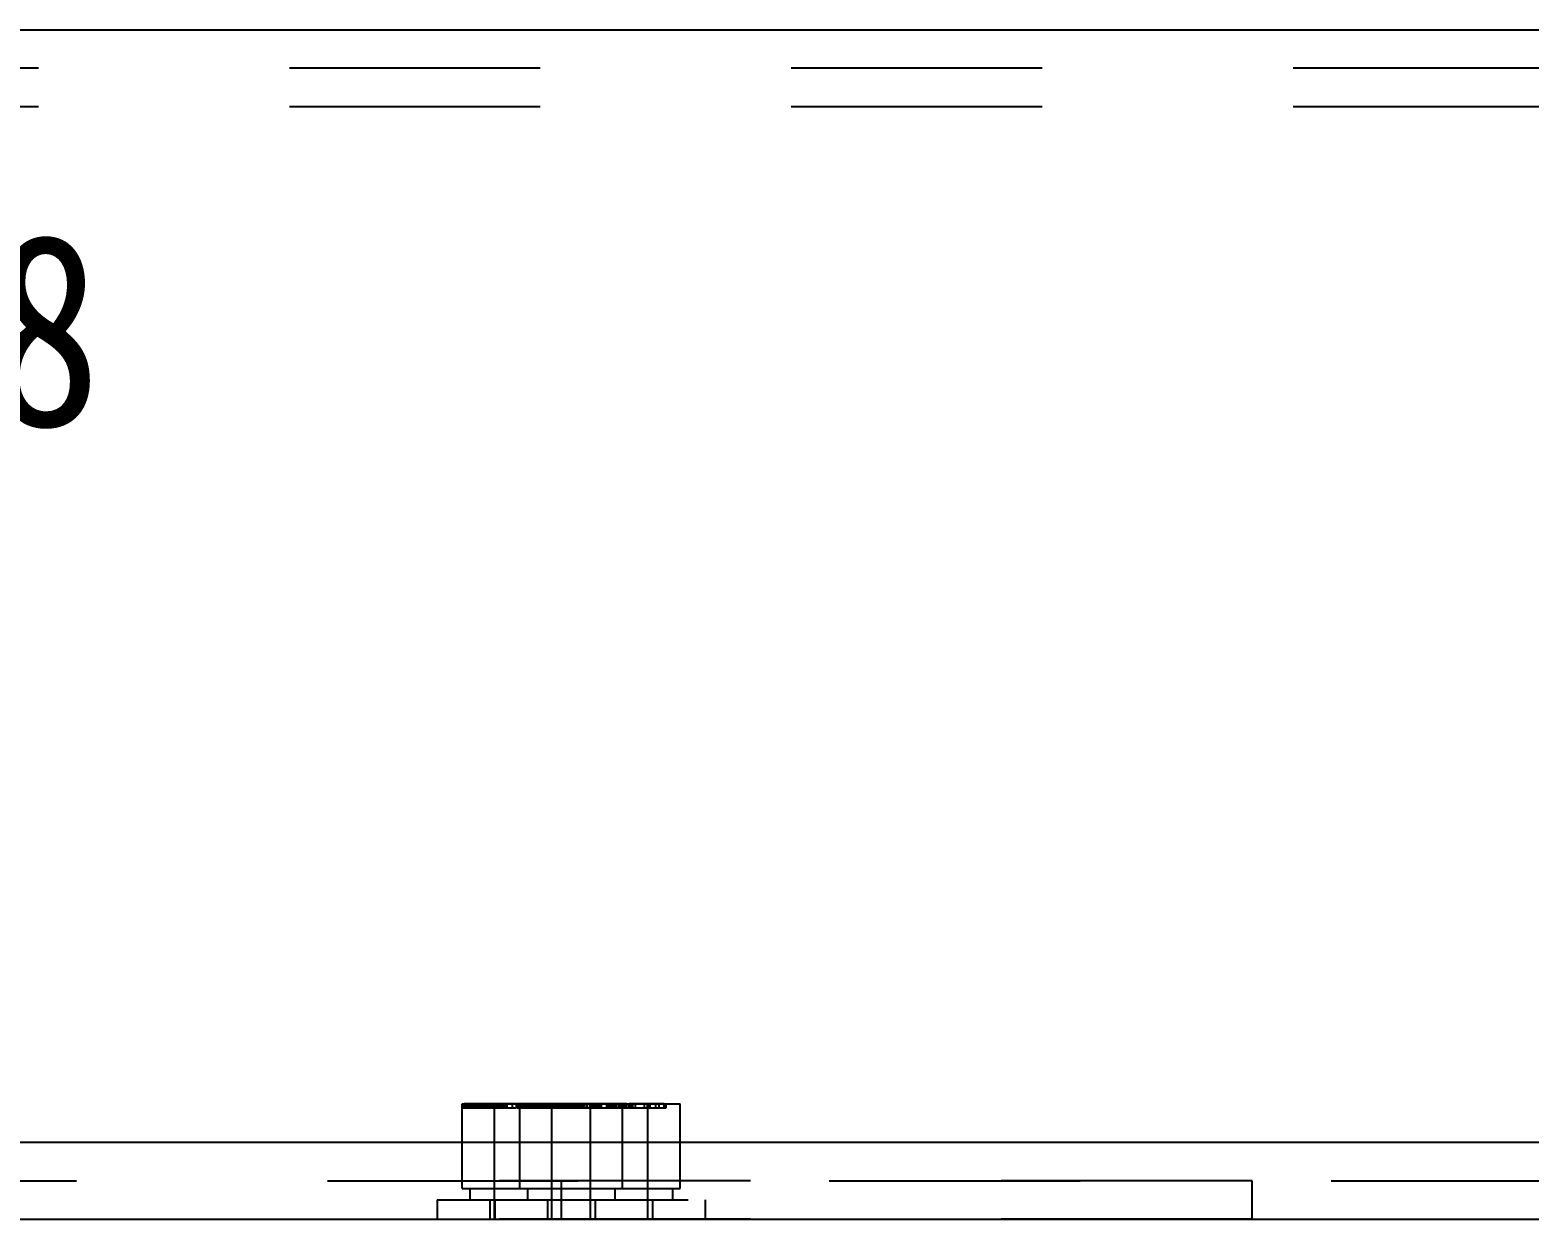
# Model space of a CAD drawing. Header units: millimetres. Extents: x 1262 to 3787, y 0 to 841.
# Drawn here: x 2807.86 to 2846.92, y 627.16 to 658.16 of the extents above; entities that cross this region are included whole.
import ezdxf

# ---------------------------------------------------------------- set-up
doc = ezdxf.new("R2010")
doc.units = ezdxf.units.MM
doc.header["$LTSCALE"] = 65.395
doc.linetypes.add('HIDDEN', pattern=[0.2, 0.1, -0.1])
doc.layers.get('0').update_dxf_attribs({"linetype": 'CONTINUOUS'})
doc.layers.add('02___PRT_ALL_AXES', color=7, linetype='CONTINUOUS')
doc.layers.add('DEFAULT_2', color=8, linetype='HIDDEN')
doc.styles.get("Standard").update_dxf_attribs({"font": 'txt', "width": 0.85})

msp = doc.modelspace()

# ---------------------------------------------------------------- linework, layer by layer
at = {"color": 3, "linetype": 'Continuous'}
for p, q in [((2749.21, 658.158), (3161.21, 658.158)), ((2749.21, 629.158), (3161.21, 629.158)), ((2750.21, 627.158), (2951.426, 627.158))]:
    msp.add_line(p, q, dxfattribs=at)
at = {"layer": '02___PRT_ALL_AXES', "color": 8, "linetype": 'HIDDEN'}
for p, q in [((2819.12, 627.958), (2819.12, 630.158)), ((2819.12, 630.158), (2824.8, 630.158)), ((2819.96, 627.158), (2819.96, 630.158)), ((2820.62, 627.958), (2820.62, 630.158)), ((2821.46, 627.158), (2821.46, 630.158)), ((2822.46, 627.158), (2822.46, 630.158)), ((2823.3, 627.958), (2823.3, 630.158)), ((2823.96, 627.158), (2823.96, 630.158)), ((2824.8, 627.958), (2824.8, 630.158)), ((2839.71, 628.158), (2819.96, 628.158)), ((2821.71, 627.158), (2821.71, 628.158)), ((2839.71, 627.158), (2839.71, 628.158)), ((2839.71, 627.158), (2819.96, 627.158))]:
    msp.add_line(p, q, dxfattribs=at)
at = {"layer": 'DEFAULT_2', "color": 8, "linetype": 'HIDDEN'}
for p, q in [((3161.21, 657.158), (2749.21, 657.158)), ((3161.21, 656.158), (2749.21, 656.158)), ((2819.12, 627.958), (2819.12, 630.158)), ((2819.146, 630.158), (2819.146, 630.058)), ((2819.146, 630.058), (2820.528, 630.058)), ((2819.15, 630.158), (2819.15, 630.058)), ((2819.168, 630.158), (2819.168, 630.058)), ((2819.17, 630.058), (2819.17, 630.158)), ((2820.528, 630.158), (2819.17, 630.158)), ((2819.189, 630.158), (2819.189, 630.058)), ((2819.194, 630.158), (2819.194, 630.058)), ((2819.222, 630.158), (2819.222, 630.058)), ((2819.223, 630.158), (2819.223, 630.058)), ((2819.228, 630.158), (2819.228, 630.058)), ((2819.232, 630.158), (2819.232, 630.058)), ((2819.234, 630.158), (2819.234, 630.058)), ((2819.238, 630.158), (2819.238, 630.058)), ((2819.256, 630.158), (2819.256, 630.058)), ((2819.267, 630.158), (2819.267, 630.058)), ((2819.269, 630.158), (2819.269, 630.058)), ((2819.271, 630.158), (2819.271, 630.058)), ((2819.282, 630.158), (2819.282, 630.058)), ((2819.287, 630.158), (2819.287, 630.058)), ((2819.321, 630.158), (2819.321, 630.058)), ((2819.322, 630.158), (2819.322, 630.058)), ((2819.327, 630.158), (2819.327, 630.058)), ((2819.341, 630.158), (2819.341, 630.058)), ((2819.354, 630.158), (2819.354, 630.058)), ((2819.367, 630.158), (2819.367, 630.058)), ((2819.388, 630.158), (2819.388, 630.058)), ((2819.405, 630.158), (2819.405, 630.058)), ((2819.438, 630.158), (2819.438, 630.058)), ((2819.442, 630.158), (2819.442, 630.058)), ((2819.473, 630.158), (2819.473, 630.058)), ((2819.481, 630.158), (2819.481, 630.058)), ((2819.484, 630.158), (2819.484, 630.058)), ((2819.514, 630.158), (2819.514, 630.058)), ((2819.532, 630.158), (2819.532, 630.058)), ((2819.543, 630.158), (2819.543, 630.058)), ((2819.545, 630.158), (2819.545, 630.058)), ((2819.552, 630.158), (2819.552, 630.058)), ((2819.569, 630.158), (2819.569, 630.058)), ((2819.584, 630.158), (2819.584, 630.058)), ((2819.59, 630.158), (2819.59, 630.058)), ((2819.595, 630.158), (2819.595, 630.058)), ((2819.608, 630.158), (2819.608, 630.058)), ((2819.61, 630.158), (2819.61, 630.058)), ((2819.622, 630.158), (2819.622, 630.058)), ((2819.637, 630.158), (2819.637, 630.058)), ((2819.651, 630.158), (2819.651, 630.058)), ((2819.673, 630.158), (2819.673, 630.058)), ((2819.685, 630.158), (2819.685, 630.058)), ((2819.693, 630.158), (2819.693, 630.058)), ((2819.698, 630.158), (2819.698, 630.058)), ((2819.7, 630.158), (2819.7, 630.058)), ((2819.711, 630.158), (2819.711, 630.058)), ((2819.717, 630.158), (2819.717, 630.058)), ((2819.726, 630.158), (2819.726, 630.058)), ((2819.73, 630.158), (2819.73, 630.058)), ((2819.737, 630.158), (2819.737, 630.058)), ((2819.738, 630.158), (2819.738, 630.058)), ((2819.744, 630.158), (2819.744, 630.058)), ((2819.751, 630.158), (2819.751, 630.058)), ((2819.755, 630.158), (2819.755, 630.058)), ((2819.764, 630.158), (2819.764, 630.058)), ((2819.766, 630.158), (2819.766, 630.058)), ((2819.768, 630.158), (2819.768, 630.058)), ((2819.772, 630.158), (2819.772, 630.058)), ((2819.776, 630.158), (2819.776, 630.058)), ((2819.777, 630.158), (2819.777, 630.058)), ((2819.786, 630.158), (2819.786, 630.058)), ((2819.8, 630.158), (2819.8, 630.058)), ((2819.801, 630.158), (2819.801, 630.058)), ((2819.808, 630.158), (2819.808, 630.058)), ((2819.827, 630.158), (2819.827, 630.058)), ((2819.834, 630.158), (2819.834, 630.058)), ((2819.839, 630.158), (2819.839, 630.058)), ((2819.842, 630.158), (2819.842, 630.058)), ((2819.842, 630.158), (2819.842, 630.058)), ((2819.844, 630.158), (2819.844, 630.058)), ((2819.845, 630.058), (2819.845, 630.158)), ((2819.847, 630.158), (2819.847, 630.058)), ((2819.847, 630.158), (2819.847, 630.058)), ((2819.85, 630.158), (2819.85, 630.058)), ((2819.852, 630.158), (2819.852, 630.058)), ((2819.853, 630.158), (2819.853, 630.058)), ((2819.858, 630.158), (2819.858, 630.058)), ((2819.867, 630.158), (2819.867, 630.058)), ((2819.886, 630.158), (2819.886, 630.058)), ((2819.894, 630.158), (2819.894, 630.058)), ((2819.909, 630.158), (2819.909, 630.058)), ((2819.916, 630.058), (2819.916, 630.158)), ((2819.925, 630.158), (2819.925, 630.058)), ((2819.961, 630.158), (2819.961, 630.058)), ((2819.976, 630.158), (2819.976, 630.058)), ((2819.98, 630.158), (2819.98, 630.058)), ((2819.98, 630.158), (2819.98, 630.058)), ((2820.016, 630.158), (2820.016, 630.058)), ((2820.029, 630.158), (2820.029, 630.058)), ((2820.065, 630.158), (2820.065, 630.058)), ((2820.065, 630.158), (2820.065, 630.058)), ((2820.069, 630.158), (2820.069, 630.058)), ((2820.083, 630.158), (2820.083, 630.058)), ((2820.098, 630.158), (2820.098, 630.058)), ((2820.129, 630.158), (2820.129, 630.058)), ((2820.131, 630.158), (2820.131, 630.058)), ((2820.136, 630.158), (2820.136, 630.058)), ((2820.146, 630.158), (2820.146, 630.058)), ((2820.151, 630.158), (2820.151, 630.058)), ((2820.187, 630.158), (2820.187, 630.058)), ((2820.197, 630.158), (2820.197, 630.058)), ((2820.198, 630.158), (2820.198, 630.058)), ((2820.203, 630.158), (2820.203, 630.058)), ((2820.245, 630.158), (2820.245, 630.058)), ((2820.273, 630.158), (2820.273, 630.058)), ((2820.282, 630.158), (2820.282, 630.058)), ((2820.425, 630.158), (2820.425, 630.058)), ((2820.528, 630.158), (2820.528, 630.058)), ((2820.543, 630.158), (2820.543, 630.058)), ((2823.399, 630.158), (2820.543, 630.158)), ((2820.543, 630.058), (2824.432, 630.058)), ((2820.544, 630.158), (2820.544, 630.058)), ((2820.559, 630.158), (2820.559, 630.058)), ((2820.59, 630.158), (2820.59, 630.058)), ((2820.604, 630.158), (2820.604, 630.058)), ((2820.62, 630.158), (2820.62, 630.058)), ((2820.62, 627.958), (2820.62, 630.158)), ((2820.63, 630.158), (2820.63, 630.058)), ((2820.632, 630.158), (2820.632, 630.058)), ((2820.646, 630.158), (2820.646, 630.058)), ((2820.65, 630.158), (2820.65, 630.058)), ((2820.651, 630.158), (2820.651, 630.058)), ((2820.655, 630.158), (2820.655, 630.058)), ((2820.66, 630.158), (2820.66, 630.058)), ((2820.668, 630.158), (2820.668, 630.058)), ((2820.67, 630.058), (2820.67, 630.158)), ((2820.676, 630.158), (2820.676, 630.058)), ((2820.688, 630.158), (2820.688, 630.058)), ((2820.689, 630.158), (2820.689, 630.058)), ((2820.694, 630.158), (2820.694, 630.058)), ((2820.702, 630.158), (2820.702, 630.058)), ((2820.719, 630.058), (2820.719, 630.158)), ((2820.722, 630.158), (2820.722, 630.058)), ((2820.723, 630.158), (2820.723, 630.058)), ((2820.728, 630.158), (2820.728, 630.058)), ((2820.73, 630.158), (2820.73, 630.058)), ((2820.732, 630.158), (2820.732, 630.058)), ((2820.734, 630.158), (2820.734, 630.058)), ((2820.738, 630.158), (2820.738, 630.058)), ((2820.74, 630.158), (2820.74, 630.058)), ((2820.742, 630.158), (2820.742, 630.058)), ((2820.756, 630.158), (2820.756, 630.058)), ((2820.767, 630.158), (2820.767, 630.058)), ((2820.769, 630.158), (2820.769, 630.058)), ((2820.771, 630.158), (2820.771, 630.058)), ((2820.782, 630.158), (2820.782, 630.058)), ((2820.787, 630.158), (2820.787, 630.058)), ((2820.789, 630.158), (2820.789, 630.058)), ((2820.793, 630.158), (2820.793, 630.058)), ((2820.821, 630.158), (2820.821, 630.058)), ((2820.822, 630.158), (2820.822, 630.058)), ((2820.827, 630.158), (2820.827, 630.058)), ((2820.841, 630.158), (2820.841, 630.058)), ((2820.849, 630.158), (2820.849, 630.058)), ((2820.854, 630.158), (2820.854, 630.058)), ((2820.867, 630.158), (2820.867, 630.058)), ((2820.888, 630.158), (2820.888, 630.058)), ((2820.905, 630.158), (2820.905, 630.058)), ((2820.938, 630.158), (2820.938, 630.058)), ((2820.942, 630.158), (2820.942, 630.058)), ((2820.973, 630.158), (2820.973, 630.058)), ((2820.981, 630.158), (2820.981, 630.058)), ((2820.984, 630.158), (2820.984, 630.058)), ((2820.999, 630.158), (2820.999, 630.058)), ((2821.014, 630.158), (2821.014, 630.058)), ((2821.032, 630.158), (2821.032, 630.058)), ((2821.043, 630.158), (2821.043, 630.058)), ((2821.045, 630.158), (2821.045, 630.058)), ((2821.052, 630.158), (2821.052, 630.058)), ((2821.069, 630.158), (2821.069, 630.058)), ((2821.07, 630.058), (2821.07, 630.158)), ((2821.084, 630.158), (2821.084, 630.058)), ((2821.09, 630.158), (2821.09, 630.058)), ((2821.095, 630.158), (2821.095, 630.058)), ((2821.106, 630.158), (2821.106, 630.058)), ((2821.108, 630.158), (2821.108, 630.058)), ((2821.11, 630.158), (2821.11, 630.058)), ((2821.122, 630.158), (2821.122, 630.058)), ((2821.137, 630.158), (2821.137, 630.058)), ((2821.151, 630.158), (2821.151, 630.058)), ((2821.173, 630.158), (2821.173, 630.058)), ((2821.185, 630.158), (2821.185, 630.058)), ((2821.193, 630.158), (2821.193, 630.058)), ((2821.198, 630.158), (2821.198, 630.058)), ((2821.2, 630.158), (2821.2, 630.058)), ((2821.21, 630.158), (2821.21, 630.058)), ((2821.211, 630.158), (2821.211, 630.058)), ((2821.217, 630.158), (2821.217, 630.058)), ((2821.226, 630.158), (2821.226, 630.058)), ((2821.23, 630.158), (2821.23, 630.058)), ((2821.237, 630.158), (2821.237, 630.058)), ((2821.238, 630.158), (2821.238, 630.058)), ((2821.244, 630.158), (2821.244, 630.058)), ((2821.251, 630.158), (2821.251, 630.058)), ((2821.255, 630.158), (2821.255, 630.058)), ((2821.264, 630.158), (2821.264, 630.058)), ((2821.266, 630.158), (2821.266, 630.058)), ((2821.268, 630.158), (2821.268, 630.058)), ((2821.272, 630.158), (2821.272, 630.058)), ((2821.276, 630.158), (2821.276, 630.058)), ((2821.277, 630.158), (2821.277, 630.058)), ((2821.286, 630.158), (2821.286, 630.058)), ((2821.3, 630.158), (2821.3, 630.058)), ((2821.301, 630.158), (2821.301, 630.058)), ((2821.308, 630.158), (2821.308, 630.058)), ((2821.327, 630.158), (2821.327, 630.058)), ((2821.334, 630.158), (2821.334, 630.058)), ((2821.339, 630.158), (2821.339, 630.058)), ((2821.342, 630.158), (2821.342, 630.058)), ((2821.342, 630.158), (2821.342, 630.058)), ((2821.344, 630.158), (2821.344, 630.058)), ((2821.345, 630.058), (2821.345, 630.158)), ((2821.347, 630.158), (2821.347, 630.058)), ((2821.347, 630.158), (2821.347, 630.058)), ((2821.35, 630.158), (2821.35, 630.058)), ((2821.352, 630.158), (2821.352, 630.058)), ((2821.353, 630.158), (2821.353, 630.058)), ((2821.358, 630.158), (2821.358, 630.058)), ((2821.367, 630.158), (2821.367, 630.058)), ((2821.378, 630.158), (2821.378, 630.058)), ((2821.38, 630.158), (2821.38, 630.058)), ((2821.386, 630.158), (2821.386, 630.058)), ((2821.388, 630.158), (2821.388, 630.058)), ((2821.394, 630.158), (2821.394, 630.058)), ((2821.409, 630.158), (2821.409, 630.058)), ((2821.416, 630.058), (2821.416, 630.158)), ((2821.418, 630.158), (2821.418, 630.058)), ((2821.419, 630.158), (2821.419, 630.058)), ((2821.425, 630.158), (2821.425, 630.058)), ((2821.459, 630.158), (2821.459, 630.058)), ((2821.461, 630.158), (2821.461, 630.058)), ((2821.465, 630.158), (2821.465, 630.058)), ((2821.466, 630.158), (2821.466, 630.058)), ((2821.473, 630.158), (2821.473, 630.058)), ((2821.476, 630.158), (2821.476, 630.058)), ((2821.48, 630.158), (2821.48, 630.058)), ((2821.48, 630.158), (2821.48, 630.058)), ((2821.506, 630.158), (2821.506, 630.058)), ((2821.514, 630.158), (2821.514, 630.058)), ((2821.516, 630.158), (2821.516, 630.058)), ((2821.517, 630.158), (2821.517, 630.058)), ((2821.522, 630.058), (2821.522, 630.158)), ((2821.529, 630.158), (2821.529, 630.058)), ((2821.546, 630.158), (2821.546, 630.058)), ((2821.565, 630.158), (2821.565, 630.058)), ((2821.565, 630.158), (2821.565, 630.058)), ((2821.569, 630.158), (2821.569, 630.058)), ((2821.581, 630.158), (2821.581, 630.058)), ((2821.583, 630.158), (2821.583, 630.058)), ((2821.598, 630.158), (2821.598, 630.058)), ((2821.602, 630.158), (2821.602, 630.058)), ((2821.629, 630.158), (2821.629, 630.058)), ((2821.631, 630.158), (2821.631, 630.058)), ((2821.636, 630.158), (2821.636, 630.058)), ((2821.637, 630.158), (2821.637, 630.058)), ((2821.646, 630.158), (2821.646, 630.058)), ((2821.651, 630.158), (2821.651, 630.058)), ((2821.687, 630.158), (2821.687, 630.058)), ((2821.697, 630.158), (2821.697, 630.058)), ((2821.698, 630.158), (2821.698, 630.058)), ((2821.703, 630.158), (2821.703, 630.058)), ((2821.705, 630.158), (2821.705, 630.058)), ((2821.711, 630.158), (2821.711, 630.058)), ((2821.745, 630.158), (2821.745, 630.058)), ((2821.761, 630.158), (2821.761, 630.058)), ((2821.769, 630.158), (2821.769, 630.058)), ((2821.773, 630.158), (2821.773, 630.058)), ((2821.782, 630.158), (2821.782, 630.058)), ((2821.801, 630.158), (2821.801, 630.058)), ((2821.841, 630.158), (2821.841, 630.058)), ((2821.871, 630.158), (2821.871, 630.058)), ((2821.899, 630.158), (2821.899, 630.058)), ((2821.925, 630.158), (2821.925, 630.058)), ((2821.964, 630.158), (2821.964, 630.058)), ((2822.011, 630.158), (2822.011, 630.058)), ((2822.027, 630.058), (2822.027, 630.158)), ((2822.028, 630.158), (2822.028, 630.058)), ((2822.043, 630.158), (2822.043, 630.058)), ((2822.044, 630.158), (2822.044, 630.058)), ((2822.055, 630.158), (2822.055, 630.058)), ((2822.059, 630.158), (2822.059, 630.058)), ((2822.09, 630.158), (2822.09, 630.058)), ((2822.104, 630.158), (2822.104, 630.058)), ((2822.12, 630.158), (2822.12, 630.058)), ((2822.13, 630.158), (2822.13, 630.058)), ((2822.131, 630.158), (2822.131, 630.058)), ((2822.132, 630.158), (2822.132, 630.058)), ((2822.151, 630.158), (2822.151, 630.058)), ((2822.155, 630.158), (2822.155, 630.058)), ((2822.16, 630.158), (2822.16, 630.058)), ((2822.176, 630.158), (2822.176, 630.058)), ((2822.188, 630.158), (2822.188, 630.058)), ((2822.202, 630.158), (2822.202, 630.058)), ((2822.219, 630.058), (2822.219, 630.158)), ((2822.23, 630.158), (2822.23, 630.058)), ((2822.24, 630.158), (2822.24, 630.058)), ((2822.242, 630.158), (2822.242, 630.058)), ((2822.289, 630.158), (2822.289, 630.058)), ((2822.293, 630.158), (2822.293, 630.058)), ((2822.349, 630.158), (2822.349, 630.058)), ((2822.36, 630.158), (2822.36, 630.058)), ((2822.367, 630.158), (2822.367, 630.058)), ((2822.445, 630.058), (2822.445, 630.158)), ((2822.451, 630.158), (2822.451, 630.058)), ((2822.497, 630.158), (2822.497, 630.058)), ((2822.499, 630.158), (2822.499, 630.058)), ((2822.515, 630.058), (2822.515, 630.158)), ((2822.57, 630.058), (2822.57, 630.158)), ((2822.606, 630.158), (2822.606, 630.058)), ((2822.656, 630.158), (2822.656, 630.058)), ((2822.668, 630.058), (2822.668, 630.158)), ((2822.71, 630.158), (2822.71, 630.058)), ((2822.75, 630.058), (2822.75, 630.158)), ((2822.878, 630.158), (2822.878, 630.058)), ((2822.88, 630.158), (2822.88, 630.058)), ((2822.888, 630.158), (2822.888, 630.058)), ((2822.918, 630.158), (2822.918, 630.058)), ((2822.919, 630.158), (2822.919, 630.058)), ((2822.932, 630.058), (2822.932, 630.158)), ((2822.959, 630.158), (2822.959, 630.058)), ((2822.965, 630.158), (2822.965, 630.058)), ((2822.966, 630.158), (2822.966, 630.058)), ((2822.973, 630.158), (2822.973, 630.058)), ((2822.98, 630.158), (2822.98, 630.058)), ((2823.006, 630.158), (2823.006, 630.058)), ((2823.014, 630.158), (2823.014, 630.058)), ((2823.017, 630.158), (2823.017, 630.058)), ((2823.022, 630.058), (2823.022, 630.158)), ((2823.046, 630.158), (2823.046, 630.058)), ((2823.081, 630.158), (2823.081, 630.058)), ((2823.102, 630.158), (2823.102, 630.058)), ((2823.137, 630.158), (2823.137, 630.058)), ((2823.205, 630.158), (2823.205, 630.058)), ((2823.211, 630.158), (2823.211, 630.058)), ((2823.261, 630.158), (2823.261, 630.058)), ((2823.269, 630.158), (2823.269, 630.058)), ((2823.3, 627.958), (2823.3, 630.158)), ((2823.301, 630.158), (2823.301, 630.058)), ((2823.341, 630.158), (2823.341, 630.058)), ((2823.371, 630.158), (2823.371, 630.058)), ((2823.399, 630.158), (2823.399, 630.058)), ((2823.464, 630.158), (2823.464, 630.058)), ((2824.381, 630.158), (2823.464, 630.158)), ((2823.511, 630.158), (2823.511, 630.058)), ((2823.527, 630.058), (2823.527, 630.158)), ((2823.555, 630.158), (2823.555, 630.058)), ((2823.631, 630.158), (2823.631, 630.058)), ((2823.86, 630.158), (2823.86, 630.058)), ((2823.945, 630.058), (2823.945, 630.158)), ((2823.951, 630.158), (2823.951, 630.058)), ((2823.997, 630.158), (2823.997, 630.058)), ((2824.015, 630.058), (2824.015, 630.158)), ((2824.156, 630.158), (2824.156, 630.058)), ((2824.168, 630.058), (2824.168, 630.158)), ((2824.25, 630.058), (2824.25, 630.158)), ((2824.381, 630.058), (2824.381, 630.158)), ((2824.432, 630.058), (2824.432, 630.158)), ((2824.8, 627.958), (2824.8, 630.158)), ((2750.21, 628.158), (2951.426, 628.158)), ((2819.12, 627.958), (2824.8, 627.958)), ((2819.32, 627.958), (2819.32, 627.658)), ((2820.82, 627.958), (2820.82, 627.658)), ((2823.1, 627.958), (2823.1, 627.658)), ((2824.6, 627.958), (2824.6, 627.658)), ((2818.468, 627.658), (2818.468, 627.158)), ((2818.468, 627.658), (2825.452, 627.658)), ((2819.839, 627.658), (2819.839, 627.158)), ((2819.968, 627.658), (2819.968, 627.158)), ((2821.339, 627.658), (2821.339, 627.158)), ((2822.581, 627.658), (2822.581, 627.158)), ((2823.952, 627.658), (2823.952, 627.158)), ((2824.081, 627.658), (2824.081, 627.158)), ((2825.452, 627.658), (2825.452, 627.158))]:
    msp.add_line(p, q, dxfattribs=at)

# ---------------------------------------------------------------- texts
at = {"color": 2, "linetype": 'Continuous', "insert": (2803.923, 652.841), "char_height": 5, "width": 8.5, "attachment_point": 1, "line_spacing_factor": 0.9}
msp.add_mtext('P8', dxfattribs=at)

doc.saveas('drawing.dxf')
